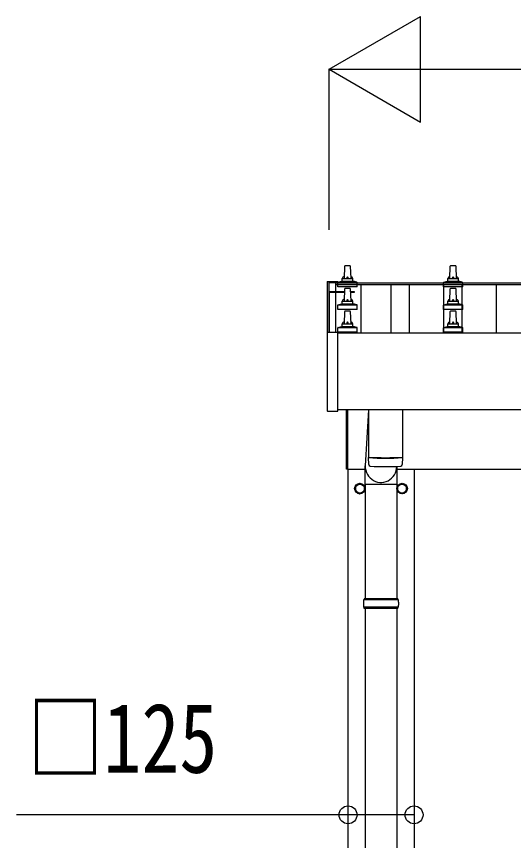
# Model space of a CAD drawing. Units: millimetres, scale not verified. Extents: x -16820 to 16820, y -11880 to 11880.
# Drawn here: x -13230 to -12289, y -1020 to 541 of the extents above; entities that cross this region are included whole.
import ezdxf
from ezdxf.enums import TextEntityAlignment as Align

# ---------------------------------------------------------------- set-up
doc = ezdxf.new("R2010")
doc.units = ezdxf.units.MM
doc.header["$LTSCALE"] = 50
for name, color, linetype in [('0-5_YKK_13', 4, 'Continuous'), ('0-6_YKK_A1', 4, 'Continuous'), ('0-7_YKK_D', 6, 'Continuous')]:
    doc.layers.add(name, color=color, linetype=linetype)
doc.styles.add('ＭＳ ゴシック', font='')
doc.styles.get('ＭＳ ゴシック').set_extended_font_data('MS Gothic')

msp = doc.modelspace()

# ---------------------------------------------------------------- linework, layer by layer
at = {"layer": '0-5_YKK_13'}
for p, q in [((-12609.42, 44.56), (-12608.69, 68.09)), ((-12607.69, 69.06), (-12599.15, 69.06)), ((-12598.15, 68.09), (-12597.42, 44.56)), ((-12409.42, 44.56), (-12408.69, 68.09)), ((-12407.69, 69.06), (-12399.15, 69.06)), ((-12398.15, 68.09), (-12397.42, 44.56)), ((-12641.72, 38.44), (-12641.72, 37.84)), ((-12641.72, 37.84), (-12641.72, -58.07)), ((-12640.72, 38.96), (-12622.72, 38.96)), ((-12621.72, 36.77), (-12621.72, 38.44)), ((-12621.72, 37.78), (-12621.72, 37.84)), ((-12621.67, 29.06), (-12621.67, 36.78)), ((-12621.29, 37.56), (-12585.55, 37.56)), ((-12620.91, 37.75), (-12614.19, 39.38)), ((-12613.8, 39.56), (-12593.04, 39.56)), ((-12613.42, 40.35), (-12613.42, 44.56)), ((-12612.42, 44.56), (-12594.42, 44.56)), ((-12593.42, 40.35), (-12593.42, 44.56)), ((-12585.94, 37.75), (-12592.66, 39.38)), ((-12585.17, 29.06), (-12585.17, 36.78)), ((-12421.67, 29.06), (-12421.67, 36.78)), ((-12421.29, 37.56), (-12385.55, 37.56)), ((-12420.91, 37.75), (-12414.19, 39.38)), ((-12413.8, 39.56), (-12393.04, 39.56)), ((-12413.42, 40.35), (-12413.42, 44.56)), ((-12412.42, 44.56), (-12394.42, 44.56)), ((-12393.42, 40.35), (-12393.42, 44.56)), ((-12385.94, 37.75), (-12392.66, 39.38)), ((-12385.17, 29.06), (-12385.17, 36.78)), ((-12638.92, 19.18), (-12638.92, -57.58)), ((-12608.87, 19.68), (-12638.42, 19.68)), ((-12608.89, 19.03), (-12638.42, 19.03)), ((-12638.42, 18.53), (-12608.9, 18.53)), ((-12638.42, 18.53), (-12638.42, -57.58)), ((-12637.42, 18.53), (-12637.42, 19.03)), ((-12585.17, 29.06), (-12621.67, 29.06)), ((-12609.42, 1.71), (-12608.69, 25.23)), ((-12607.69, 26.21), (-12599.15, 26.21)), ((-12598.15, 25.23), (-12597.42, 1.71)), ((-12385.17, 29.06), (-12421.67, 29.06)), ((-12409.42, 1.71), (-12408.69, 25.23)), ((-12407.69, 26.21), (-12399.15, 26.21)), ((-12398.15, 25.23), (-12397.42, 1.71)), ((-12638.42, 6.34), (-12638.92, 6.34)), ((-12638.42, 5.83), (-12638.92, 5.83)), ((-12613.42, -2.51), (-12613.42, 1.71)), ((-12612.42, 1.71), (-12594.42, 1.71)), ((-12593.42, -2.51), (-12593.42, 1.71)), ((-12413.42, -2.51), (-12413.42, 1.71)), ((-12412.42, 1.71), (-12394.42, 1.71)), ((-12393.42, -2.51), (-12393.42, 1.71)), ((-12621.67, -13.79), (-12621.67, -6.08)), ((-12585.17, -13.79), (-12621.67, -13.79)), ((-12621.29, -5.29), (-12585.55, -5.29)), ((-12620.91, -5.11), (-12614.19, -3.48)), ((-12613.8, -3.29), (-12593.04, -3.29)), ((-12585.94, -5.11), (-12592.66, -3.48)), ((-12585.17, -13.79), (-12585.17, -6.08)), ((-12421.67, -13.79), (-12421.67, -6.08)), ((-12385.17, -13.79), (-12421.67, -13.79)), ((-12421.29, -5.29), (-12385.55, -5.29)), ((-12420.91, -5.11), (-12414.19, -3.48)), ((-12413.8, -3.29), (-12393.04, -3.29)), ((-12385.94, -5.11), (-12392.66, -3.48)), ((-12385.17, -13.79), (-12385.17, -6.08)), ((-12638.42, -18.66), (-12638.92, -18.66)), ((-12638.42, -19.17), (-12638.92, -19.17)), ((-12609.42, -41.15), (-12608.69, -17.63)), ((-12607.69, -16.65), (-12599.15, -16.65)), ((-12598.15, -17.63), (-12597.42, -41.15)), ((-12409.42, -41.15), (-12408.69, -17.63)), ((-12407.69, -16.65), (-12399.15, -16.65)), ((-12398.15, -17.63), (-12397.42, -41.15)), ((-12620.91, -47.97), (-12614.19, -46.34)), ((-12613.8, -46.15), (-12593.04, -46.15)), ((-12613.42, -45.36), (-12613.42, -41.15)), ((-12612.42, -41.15), (-12594.42, -41.15)), ((-12593.42, -45.36), (-12593.42, -41.15)), ((-12585.94, -47.97), (-12592.66, -46.34)), ((-12420.91, -47.97), (-12414.19, -46.34)), ((-12413.8, -46.15), (-12393.04, -46.15)), ((-12413.42, -45.36), (-12413.42, -41.15)), ((-12412.42, -41.15), (-12394.42, -41.15)), ((-12393.42, -45.36), (-12393.42, -41.15)), ((-12385.94, -47.97), (-12392.66, -46.34)), ((-12641.72, -58.08), (-12641.72, -206.08)), ((-12640.72, -57.58), (-12641.22, -57.58)), ((-12622.72, -57.58), (-12640.72, -57.58)), ((-12638.42, -47.66), (-12638.92, -47.66)), ((-12638.42, -48.17), (-12638.92, -48.17)), ((-12622.22, -57.58), (-12622.72, -57.58)), ((-12621.72, -206.08), (-12621.72, -58.08)), ((-12621.67, -56.65), (-12621.67, -48.94)), ((-12585.17, -56.65), (-12621.67, -56.65)), ((-12621.29, -48.15), (-12585.55, -48.15)), ((-12585.17, -56.65), (-12585.17, -48.94)), ((-12421.67, -56.65), (-12421.67, -48.94)), ((-12385.17, -56.65), (-12421.67, -56.65)), ((-12421.29, -48.15), (-12385.55, -48.15)), ((-12385.17, -56.65), (-12385.17, -48.94)), ((-12641.22, -206.58), (-12622.22, -206.58)), ((-12605.42, -316.63), (-12605.42, -203.98)), ((-12603.42, -203.98), (-12603.42, -316.63)), ((-12563.45, -203.98), (-12569.98, -309.95)), ((-12563.42, -203.98), (-12563.42, -293.61)), ((-12499.42, -203.98), (-12499.42, -293.61)), ((-12563.22, -307.59), (-12563.45, -294.61)), ((-12558.95, -293.89), (-12558.93, -294.89)), ((-12503.9, -293.89), (-12503.91, -294.89)), ((-12499.39, -294.61), (-12499.62, -307.59)), ((-12570.07, -344.61), (-12570.07, -309.95)), ((-12509.92, -311.89), (-12509.92, -562.13)), ((-12603.42, -316.63), (-12605.42, -316.63)), ((-12571.32, -352.88), (-12571.42, -352.88)), ((-12571.32, -353.38), (-12571.42, -353.38)), ((-12570.07, -344.61), (-12509.92, -344.61)), ((-12569.92, -344.61), (-12569.92, -562.13)), ((-12508.67, -352.88), (-12508.57, -352.88)), ((-12508.67, -353.38), (-12508.57, -353.38)), ((-12506.92, -564.13), (-12572.92, -564.13)), ((-12507.92, -562.13), (-12571.92, -562.13)), ((-12571.92, -562.13), (-12571.92, -564.13)), ((-12507.92, -562.13), (-12507.92, -564.13)), ((-12506.92, -578.13), (-12572.92, -578.13)), ((-12571.92, -580.13), (-12571.92, -578.13)), ((-12507.92, -580.13), (-12571.92, -580.13)), ((-12569.92, -580.13), (-12569.92, -1429.63)), ((-12509.92, -580.13), (-12509.92, -1429.63)), ((-12507.92, -580.13), (-12507.92, -578.13))]:
    msp.add_line(p, q, dxfattribs=at)
for points in [[(-12641.72, 38.44), (-12641.69, 38.63), (-12641.61, 38.76), (-12641.52, 38.84), (-12641.44, 38.9), (-12641.36, 38.92), (-12641.31, 38.94), (-12641.27, 38.94), (-12641.23, 38.95), (-12641.04, 38.96), (-12640.86, 38.96), (-12640.72, 38.96)], [(-12622.72, 38.96), (-12622.53, 38.96), (-12622.36, 38.95), (-12622.22, 38.95), (-12622.15, 38.94), (-12622.09, 38.93), (-12622, 38.89), (-12621.87, 38.79), (-12621.78, 38.66), (-12621.77, 38.64)], [(-12590.42, 19.03), (-12590.42, 19.68), (-12597.98, 19.68)], [(-12597.94, 18.53), (-12590.42, 18.53), (-12590.42, 19.03), (-12597.96, 19.03)]]:
    msp.add_lwpolyline(points, dxfattribs=at)
for points in [[(-12579.92, -343.31), (-12588.42, -348.22), (-12588.42, -358.03), (-12579.92, -362.94), (-12571.42, -358.03), (-12571.42, -348.22)], [(-12500.07, -343.31), (-12491.57, -348.22), (-12491.57, -358.03), (-12500.07, -362.94), (-12508.57, -358.03), (-12508.57, -348.22)]]:
    msp.add_lwpolyline(points, close=True, dxfattribs=at)
for centre, radius in [((-12579.92, -353.13), 10), ((-12500.07, -353.13), 10), ((-12579.92, -353.13), 8.5), ((-12500.07, -353.13), 8.5)]:
    msp.add_circle(centre, radius, dxfattribs=at)
for centre, radius, start, end in [((-12607.69, 68.06), 1, 90, 178.60509), ((-12599.15, 68.06), 1, 1.39491, 90), ((-12407.69, 68.06), 1, 90, 178.60509), ((-12399.15, 68.06), 1, 1.39491, 90), ((-12609.34, 43.93), 4.13, 90, 171.17633), ((-12600.09, 44.56), 4.83, 133.60282, 180), ((-12606.75, 44.56), 4.83, 0, 46.39718), ((-12597.51, 43.93), 4.13, 8.82367, 90), ((-12409.34, 43.93), 4.13, 90, 171.17633), ((-12400.09, 44.56), 4.83, 133.60282, 180), ((-12406.75, 44.56), 4.83, 0, 46.39718), ((-12397.51, 43.93), 4.13, 8.82367, 90), ((-12622.22, 38.44), 0.499, 0.00068, 23.5008), ((-12620.67, 36.78), 1, 103.62699, 180), ((-12614.42, 40.35), 1, 283.62699, 0), ((-12612.42, 43.56), 1, 90, 180), ((-12594.42, 43.56), 1, 0, 90), ((-12592.42, 40.35), 1, 180, 256.37301), ((-12586.17, 36.78), 1, 0, 76.37301), ((-12420.67, 36.78), 1, 103.62699, 180), ((-12414.42, 40.35), 1, 283.62699, 0), ((-12412.42, 43.56), 1, 90, 180), ((-12394.42, 43.56), 1, 0, 90), ((-12392.42, 40.35), 1, 180, 256.37301), ((-12386.17, 36.78), 1, 0, 76.37301), ((-12638.42, 19.18), 0.5, 90, 180), ((-12638.42, 18.53), 0.5, 90, 180), ((-12607.69, 25.21), 1, 90, 178.60509), ((-12599.15, 25.21), 1, 1.39491, 90), ((-12407.69, 25.21), 1, 90, 178.60509), ((-12399.15, 25.21), 1, 1.39491, 90), ((-12609.34, 1.07), 4.13, 90, 171.17633), ((-12612.42, 0.71), 1, 90, 180), ((-12600.09, 1.71), 4.83, 133.60282, 180), ((-12606.75, 1.71), 4.83, 0, 46.39718), ((-12597.51, 1.07), 4.13, 8.82367, 90), ((-12594.42, 0.71), 1, 0, 90), ((-12409.34, 1.07), 4.13, 90, 171.17633), ((-12412.42, 0.71), 1, 90, 180), ((-12400.09, 1.71), 4.83, 133.60282, 180), ((-12406.75, 1.71), 4.83, 0, 46.39718), ((-12397.51, 1.07), 4.13, 8.82367, 90), ((-12394.42, 0.71), 1, 0, 90), ((-12620.67, -6.08), 1, 103.62699, 180), ((-12614.42, -2.51), 1, 283.62699, 0), ((-12592.42, -2.51), 1, 180, 256.37301), ((-12586.17, -6.08), 1, 0, 76.37301), ((-12420.67, -6.08), 1, 103.62699, 180), ((-12414.42, -2.51), 1, 283.62699, 0), ((-12392.42, -2.51), 1, 180, 256.37301), ((-12386.17, -6.08), 1, 0, 76.37301), ((-12607.69, -17.65), 1, 90, 178.60509), ((-12599.15, -17.65), 1, 1.39491, 90), ((-12407.69, -17.65), 1, 90, 178.60509), ((-12399.15, -17.65), 1, 1.39491, 90), ((-12614.42, -45.36), 1, 283.62699, 0), ((-12609.34, -41.79), 4.13, 90, 171.17633), ((-12612.42, -42.15), 1, 90, 180), ((-12600.09, -41.15), 4.83, 133.60282, 180), ((-12606.75, -41.15), 4.83, 0, 46.39718), ((-12597.51, -41.79), 4.13, 8.82367, 90), ((-12594.42, -42.15), 1, 0, 90), ((-12592.42, -45.36), 1, 180, 256.37301), ((-12414.42, -45.36), 1, 283.62699, 0), ((-12409.34, -41.79), 4.13, 90, 171.17633), ((-12412.42, -42.15), 1, 90, 180), ((-12400.09, -41.15), 4.83, 133.60282, 180), ((-12406.75, -41.15), 4.83, 0, 46.39718), ((-12397.51, -41.79), 4.13, 8.82367, 90), ((-12394.42, -42.15), 1, 0, 90), ((-12392.42, -45.36), 1, 180, 256.37301), ((-12641.22, -58.08), 0.5, 90, 180), ((-12622.22, -58.08), 0.5, 0, 90), ((-12620.67, -48.94), 1, 103.62699, 180), ((-12586.17, -48.94), 1, 0, 76.37301), ((-12420.67, -48.94), 1, 103.62699, 180), ((-12386.17, -48.94), 1, 0, 76.37301), ((-12641.22, -206.08), 0.5, 180, 270), ((-12622.22, -206.08), 0.5, 270, 0), ((-12531.42, 186.12), 480.8, 266.18381, 273.81619), ((-12531.42, 185.12), 480.8, 266.18381, 273.81619), ((-12559.8, -307.36), 3.43, 183.91307, 262.91645), ((-12531.43, 208.11), 519.67, 266.82357, 273.17802), ((-12503.04, -307.36), 3.43, 277.00994, 356.09787), ((-12579.92, -353.13), 8.6, 171.25399, 188.74601), ((-12579.92, -353.13), 8.6, 111.25399, 128.74601), ((-12579.92, -353.13), 8.6, 51.25399, 68.74601), ((-12579.92, -353.13), 8.6, 1.66581, 8.74601), ((-12579.92, -353.13), 8.6, 351.25399, 358.33419), ((-12500.07, -353.13), 8.6, 171.25399, 178.33419), ((-12500.07, -353.13), 8.6, 181.66581, 188.74601), ((-12500.07, -353.13), 8.6, 111.25399, 128.74601), ((-12500.07, -353.13), 8.6, 51.25399, 68.74601), ((-12500.07, -353.13), 8.6, 351.25399, 8.74601), ((-12579.92, -353.13), 8.6, 231.25399, 248.74601), ((-12579.92, -353.13), 8.6, 291.25399, 308.74601), ((-12500.07, -353.13), 8.6, 231.25399, 248.74601), ((-12500.07, -353.13), 8.6, 291.25399, 308.74601), ((-12524.17, -571.13), 49.25, 171.82876, 180.00002), ((-12524.17, -571.13), 49.25, 180.00002, 188.17127), ((-12555.67, -571.13), 49.25, 359.99998, 8.17124), ((-12555.67, -571.13), 49.25, 351.82873, 359.99998)]:
    msp.add_arc(centre, radius, start, end, dxfattribs=at)
msp.add_ellipse((-12539.92, -309.95), major_axis=(0, -31.56), ratio=0.952301, start_param=4.5832251, end_param=7.8170597, dxfattribs=at)
at = {"layer": '0-6_YKK_A1'}
for p, q in [((-12638.42, 36.81), (-12626.42, 36.81)), ((-12638.42, -57.58), (-12638.42, 36.81)), ((-12626.42, 36.81), (-12626.42, -57.58)), ((-12626.42, 36.77), (-9580.42, 36.77)), ((-12626.42, 36.77), (-12626.42, 33.18)), ((-12626.42, 33.18), (-9580.42, 33.18)), ((-12578.42, 33.18), (-12578.42, -58.31)), ((-12520.92, -58.24), (-12520.92, 33.18)), ((-12485.92, -58.24), (-12485.92, 33.18)), ((-12420.92, -58.24), (-12420.92, 33.18)), ((-12385.92, -58.24), (-12385.92, 33.18)), ((-12320.92, -58.24), (-12320.92, 33.18)), ((-12621.72, -58.31), (-9585.12, -58.31)), ((-9585.12, -203.98), (-12621.72, -203.98)), ((-12603.42, -316.13), (-12570.07, -316.13)), ((-12602.42, -3116.13), (-12602.42, -316.13)), ((-12509.92, -316.13), (-9696.92, -316.13)), ((-12477.42, -316.13), (-12477.42, -3116.13))]:
    msp.add_line(p, q, dxfattribs=at)
at = {"layer": '0-7_YKK_D'}
for p, q in [((-12638.42, 440.95), (-12465.22, 540.95)), ((-12465.22, 340.95), (-12465.22, 540.95)), ((-12638.42, 136.77), (-12638.42, 441.95)), ((-12638.42, 440.95), (-12465.22, 340.95)), ((-12638.42, 440.95), (-12292.01, 440.95)), ((-12438.42, 440.95), (-9768.42, 440.95))]:
    msp.add_line(p, q, dxfattribs=at)
msp.add_lwpolyline([(-12477.42, -971.13), (-12602.42, -971.13), (-13230.42, -971.13)], dxfattribs=at)
for centre in [(-12602.42, -971.13), (-12477.42, -971.13)]:
    msp.add_circle(centre, 17, dxfattribs=at)

# ---------------------------------------------------------------- texts
at = {"layer": '0-7_YKK_D', "style": 'ＭＳ ゴシック', "width": 0.8}
msp.add_text('□125', height=132, dxfattribs=at).set_placement((-13209.62, -931.13), align=Align.BOTTOM_LEFT)

doc.saveas('drawing.dxf')
